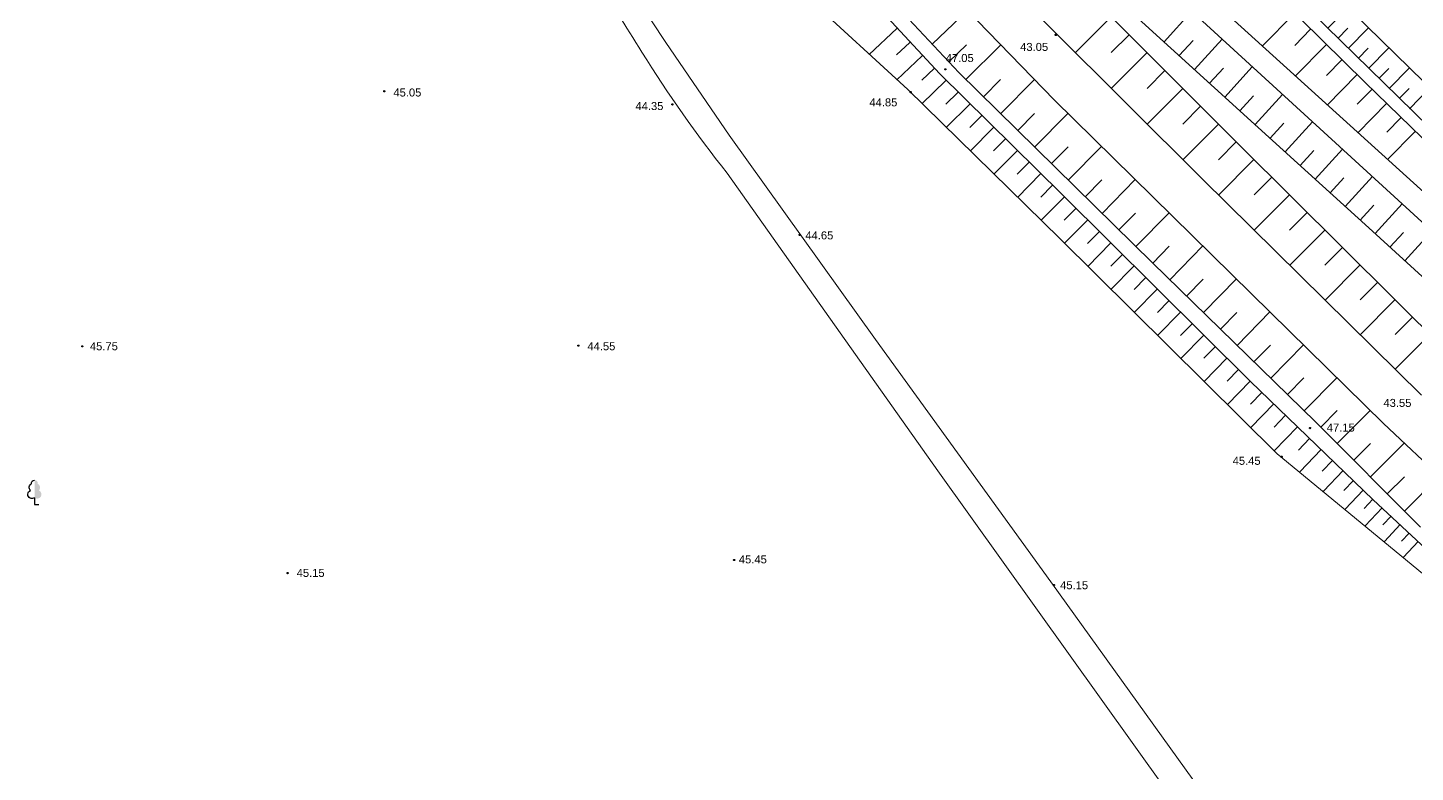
# Model space of a CAD drawing. Header units: metres. Extents: x 363857 to 365179, y 5807840 to 5809004.
# Drawn here: x 364786.1 to 364898.7, y 5808825.6 to 5808886 of the extents above; entities that cross this region are included whole.
import ezdxf

# ---------------------------------------------------------------- set-up
doc = ezdxf.new("R2010")
doc.units = ezdxf.units.M
doc.header["$LTSCALE"] = 0.5
doc.layers.get('0').update_dxf_attribs({"color": 1, "linetype": 'CONTINUOUS'})
for name, color, linetype in [('Stk.Böschungen', 1, 'CONTINUOUS'), ('Stk.Geländehöhen', 1, 'CONTINUOUS'), ('Stk.Topografie allgemein', 1, 'CONTINUOUS'), ('Stk.Waldflächen', 1, 'CONTINUOUS')]:
    doc.layers.add(name, color=color, linetype=linetype)
doc.styles.add('TA  11.0401.0000', font='Arial.ttf')

# ---------------------------------------------------------------- blocks, each defined once
blk = doc.blocks.new('Geländehöhe')
at = {"color": 0, "lineweight": -2}
for points in [[(0.0087, -0.005, -0.5773503), (-0.0087, -0.005, -0.5773503), (0, 0.01, -0.5773503)], [(0.0043, -0.0025, -0.5773503), (-0.0043, -0.0025, -0.5773503), (0, 0.005, -0.5773503)]]:
    blk.add_lwpolyline(points, format="xyb", close=True, dxfattribs=at)
blk = doc.blocks.new('S11..150')
at = {"lineweight": -2}
blk.add_hatch(color=0, dxfattribs=at).paths.add_polyline_path([(0, 0.055), (0, 0.2), (0.0074, 0.199), (0.0142, 0.196), (0.0197, 0.191), (0.0236, 0.1846), (0.0254, 0.1774), (0.025, 0.17), (0.0326, 0.1648), (0.0386, 0.1578), (0.0426, 0.1495), (0.0442, 0.1404), (0.0435, 0.1312), (0.0403, 0.1225), (0.035, 0.115), (0.0434, 0.1099), (0.0501, 0.1026), (0.0545, 0.0938), (0.0562, 0.0841), (0.0552, 0.0743), (0.0515, 0.0652), (0.0454, 0.0575), (0.0373, 0.0517), (0.028, 0.0485), (0.0182, 0.048), (0.0086, 0.0502)], flags=0)
at = {"color": 0, "lineweight": -2}
blk.add_lwpolyline([(0, 0.055, -1.1324178), (-0.035, 0.115, -0.4985403), (-0.025, 0.17, -0.4807787), (0, 0.2)], format="xyb", dxfattribs=at)
blk.add_lwpolyline([(0, 0.055), (0, 0), (0.035, 0)], dxfattribs=at)

msp = doc.modelspace()

# ---------------------------------------------------------------- linework, layer by layer
at = {"layer": 'Stk.Böschungen', "color": 7, "linetype": 'Continuous', "lineweight": 18}
for p, q in [((364843.9609, 5808899.6888), (364860.12, 5808882.2576)), ((364869.1359, 5808885.9633), (364858.9142, 5808896.2071)), ((364843.668, 5808893.692), (364857.5355, 5808880.9864)), ((364886.3668, 5808894.3758), (364899.4302, 5808881.591)), ((364882.8205, 5808893.2077), (364894.6768, 5808881.5551)), ((364869.3994, 5808880.1357), (364857.9995, 5808891.9139)), ((364897.3642, 5808880.3508), (364885.5331, 5808891.9418)), ((364871.8465, 5808889.0877), (364884.5031, 5808876.4101)), ((364861.674, 5808882.3526), (364856.3921, 5808887.9924)), ((364892.874, 5808878.5734), (364881.7783, 5808888.632)), ((364885.9743, 5808877.9013), (364875.3523, 5808887.5642)), ((364880.1963, 5808887.6759), (364902.6016, 5808867.1854)), ((364881.4886, 5808873.6603), (364869.1359, 5808885.9633)), ((364860.12, 5808882.2576), (364870.0223, 5808872.4686)), ((364877.3868, 5808866.9053), (364861.674, 5808882.3526)), ((364894.6768, 5808881.5551), (364904.0221, 5808872.4284)), ((364857.5355, 5808880.9864), (364869.8635, 5808868.8766)), ((364885.4485, 5808864.3815), (364869.3994, 5808880.1357)), ((364908.0528, 5808869.8752), (364897.3642, 5808880.3508)), ((364895.2625, 5808869.4683), (364885.9743, 5808877.9013)), ((364909.6113, 5808863.415), (364892.874, 5808878.5734)), ((364884.5031, 5808876.4101), (364901.5764, 5808859.4451)), ((364899.2396, 5808856.1664), (364881.4886, 5808873.6603)), ((364870.0223, 5808872.4686), (364885.3683, 5808857.2635)), ((364869.8635, 5808868.8766), (364887.5153, 5808851.4101)), ((364904.4754, 5808861.0666), (364895.2625, 5808869.4683)), ((364890.6388, 5808853.9872), (364877.3868, 5808866.9053)), ((364896.1557, 5808853.8534), (364885.4485, 5808864.3815)), ((364885.3683, 5808857.2635), (364895.3115, 5808847.6556)), ((364899.1578, 5808845.4458), (364890.6388, 5808853.9872)), ((364909.9222, 5808840.868), (364896.1557, 5808853.8534)), ((364887.5153, 5808851.4101), (364901.7748, 5808839.6583)), ((364895.3115, 5808847.6556), (364906.3041, 5808837.4318))]:
    msp.add_line(p, q, dxfattribs=at)
at = {"layer": 'Stk.Böschungen', "color": 7, "linetype": 'Continuous', "lineweight": 9}
for p, q in [((364859.5044, 5808884.6693), (364862.3816, 5808887.3864)), ((364874.0465, 5808886.884), (364871.1385, 5808883.9688)), ((364878.3307, 5808884.8547), (364880.5792, 5808887.3257)), ((364888.9202, 5808887.1499), (364886.3014, 5808884.4823)), ((364891.6128, 5808885.9268), (364893.2404, 5808887.5874)), ((364856.6331, 5808885.9324), (364854.3828, 5808883.8135)), ((364890.2267, 5808885.8692), (364888.9445, 5808884.5605)), ((364892.4439, 5808885.1147), (364893.2579, 5808885.9452)), ((364893.2765, 5808884.3011), (364894.9018, 5808885.9657)), ((364857.6813, 5808884.8044), (364856.6046, 5808883.7856)), ((364860.8558, 5808883.2263), (364862.2874, 5808884.6155)), ((364862.2398, 5808881.7964), (364865.0799, 5808884.5985)), ((364875.505, 5808885.4231), (364874.0516, 5808883.9691)), ((364879.5651, 5808883.7318), (364880.6875, 5808884.966)), ((364880.7969, 5808882.6112), (364883.0407, 5808885.0746)), ((364891.5115, 5808884.6098), (364888.9921, 5808882.0493)), ((364858.692, 5808883.7168), (364856.6291, 5808881.7604)), ((364876.9573, 5808883.9684), (364874.0532, 5808881.0658)), ((364892.7688, 5808883.3773), (364891.5365, 5808882.1201)), ((364894.109, 5808883.4876), (364894.922, 5808884.32)), ((364894.9387, 5808882.6769), (364896.568, 5808884.3393)), ((364859.6554, 5808882.6802), (364858.6672, 5808881.7315)), ((364878.4035, 5808882.5199), (364876.9544, 5808881.0697)), ((364882.03, 5808881.4895), (364883.1507, 5808882.7192)), ((364883.2631, 5808880.3677), (364885.4968, 5808882.8284)), ((364894.0029, 5808882.1675), (364891.5866, 5808879.7034)), ((364895.7713, 5808881.8634), (364896.5862, 5808882.6947)), ((364896.6038, 5808881.0498), (364898.231, 5808882.716)), ((364860.6193, 5808881.6998), (364858.6669, 5808879.8148)), ((364863.6669, 5808880.3935), (364865.0581, 5808881.7886)), ((364865.067, 5808879.0169), (364867.8102, 5808881.7776)), ((364879.8558, 5808881.0652), (364876.9604, 5808878.1703)), ((364897.4372, 5808880.2354), (364898.2522, 5808881.0676)), ((364898.2704, 5808879.4211), (364899.9028, 5808881.0895)), ((364861.5871, 5808880.7455), (364860.618, 5808879.7991)), ((364884.4923, 5808879.2495), (364885.6099, 5808880.4762)), ((364885.7215, 5808878.1313), (364887.9528, 5808880.5822)), ((364895.2137, 5808880.9847), (364894.0294, 5808879.7751)), ((364862.5525, 5808879.7936), (364860.6279, 5808877.8935)), ((364863.5142, 5808878.8453), (364862.562, 5808877.8884)), ((364866.4538, 5808877.6536), (364867.8069, 5808879.0183)), ((364867.8271, 5808876.3034), (364870.5239, 5808879.0318)), ((364881.3003, 5808879.6182), (364879.8564, 5808878.1711)), ((364896.4011, 5808879.8281), (364894.0842, 5808877.4464)), ((364864.476, 5808877.897), (364862.5782, 5808875.9826)), ((364882.7465, 5808878.1697), (364879.8631, 5808875.2792)), ((364886.9482, 5808877.017), (364888.0618, 5808878.2406)), ((364888.1705, 5808875.9073), (364890.3952, 5808878.3486)), ((364897.5702, 5808878.6894), (364896.4284, 5808877.5249)), ((364865.4365, 5808876.9499), (364864.4908, 5808875.9926)), ((364884.1879, 5808876.7258), (364882.7508, 5808875.2801)), ((364898.7166, 5808877.5729), (364896.4808, 5808875.2818)), ((364866.3946, 5808876.0052), (364864.5076, 5808874.0923)), ((364869.1947, 5808874.959), (364870.5411, 5808876.3262)), ((364870.5604, 5808873.6164), (364873.2549, 5808876.351)), ((364889.3927, 5808874.7976), (364890.5025, 5808876.0166)), ((364890.615, 5808873.6879), (364892.8294, 5808876.1224)), ((364867.3527, 5808875.0604), (364866.4106, 5808874.1057)), ((364885.6306, 5808875.2897), (364882.7627, 5808872.4046)), ((364868.3084, 5808874.1181), (364866.4233, 5808872.2154)), ((364869.2593, 5808873.1805), (364868.3202, 5808872.2287)), ((364871.9318, 5808872.2681), (364873.279, 5808873.6365)), ((364873.2994, 5808870.9236), (364875.9977, 5808873.6586)), ((364887.077, 5808873.8525), (364885.6458, 5808872.4132)), ((364891.8338, 5808872.5813), (364892.9401, 5808873.7953)), ((364893.0481, 5808871.4788), (364895.2553, 5808873.9038)), ((364870.2123, 5808872.2401), (364868.3375, 5808870.3399)), ((364888.5109, 5808872.4277), (364885.6577, 5808869.5516)), ((364871.1573, 5808871.3064), (364870.2233, 5808870.3568)), ((364874.6688, 5808869.5772), (364876.019, 5808870.9448)), ((364876.0383, 5808868.2309), (364878.7365, 5808870.9701)), ((364889.9511, 5808870.9967), (364888.527, 5808869.562)), ((364894.2613, 5808870.3773), (364895.3628, 5808871.5878)), ((364895.4705, 5808869.2786), (364897.6731, 5808871.6927)), ((364872.1097, 5808870.3653), (364870.2351, 5808868.4773)), ((364873.0547, 5808869.4315), (364872.1215, 5808868.4841)), ((364891.3871, 5808869.5698), (364888.5439, 5808866.7071)), ((364896.6806, 5808868.175), (364897.7813, 5808869.3811)), ((364897.8873, 5808867.0746), (364900.0854, 5808869.4865)), ((364873.9959, 5808868.5015), (364872.1329, 5808866.6045)), ((364874.9408, 5808867.5678), (364874.0048, 5808866.6243)), ((364877.4142, 5808866.8784), (364878.7601, 5808868.2521)), ((364878.7909, 5808865.5365), (364881.4793, 5808868.2777)), ((364892.8147, 5808868.1512), (364891.3976, 5808866.7213)), ((364875.8895, 5808866.6303), (364874.0221, 5808864.7402)), ((364894.2465, 5808866.7285), (364891.4129, 5808863.8798)), ((364876.8382, 5808865.6929), (364875.9035, 5808864.7494)), ((364880.1627, 5808864.1993), (364881.5047, 5808865.5673)), ((364881.5345, 5808862.8621), (364884.2064, 5808865.6007)), ((364895.67, 5808865.3141), (364894.2554, 5808863.8933)), ((364877.7813, 5808864.761), (364875.9134, 5808862.8739)), ((364878.7262, 5808863.8273), (364877.7932, 5808862.8834)), ((364897.0893, 5808863.9038), (364894.2688, 5808861.0652)), ((364879.6693, 5808862.8954), (364877.8005, 5808861.0118)), ((364880.6142, 5808861.9616), (364879.6818, 5808861.0185)), ((364882.9111, 5808861.5201), (364884.2451, 5808862.8865)), ((364884.2732, 5808860.1923), (364886.9384, 5808862.9164)), ((364898.5107, 5808862.4914), (364897.0983, 5808861.08)), ((364881.5592, 5808861.0279), (364879.6961, 5808859.1411)), ((364899.9237, 5808861.0873), (364897.1075, 5808858.2677)), ((364882.4985, 5808860.0997), (364881.5696, 5808859.1544)), ((364885.6385, 5808858.8614), (364886.9681, 5808860.2206)), ((364887.0006, 5808857.5337), (364889.6571, 5808860.2433)), ((364883.4416, 5808859.1678), (364881.5853, 5808857.2769)), ((364884.3828, 5808858.2378), (364883.4542, 5808857.2934)), ((364888.3595, 5808856.2091), (364889.6866, 5808857.5592)), ((364889.7135, 5808854.8892), (364892.3679, 5808857.5778)), ((364885.3276, 5808857.3059), (364883.4767, 5808855.4105)), ((364886.2824, 5808856.3859), (364885.3497, 5808855.4342)), ((364887.2422, 5808855.4611), (364885.3745, 5808853.5377)), ((364888.2068, 5808854.5317), (364887.2694, 5808853.5623)), ((364891.0599, 5808853.5649), (364892.3896, 5808854.907)), ((364892.3952, 5808852.2262), (364895.076, 5808854.915)), ((364889.1786, 5808853.5953), (364887.2896, 5808851.648)), ((364890.1554, 5808852.6541), (364889.2452, 5808851.7117)), ((364891.0993, 5808851.7446), (364889.3525, 5808849.9331)), ((364893.7377, 5808850.8801), (364895.0895, 5808852.232)), ((364895.0876, 5808849.5267), (364897.8395, 5808852.2651)), ((364892.0044, 5808850.8726), (364891.1671, 5808850.0013)), ((364892.8718, 5808850.0368), (364891.2706, 5808848.3568)), ((364896.4592, 5808848.1515), (364897.8577, 5808849.5402)), ((364897.8506, 5808846.7564), (364900.6896, 5808849.5767)), ((364893.71, 5808849.2291), (364892.9398, 5808848.4236)), ((364894.5118, 5808848.4566), (364893.0372, 5808846.905)), ((364895.2842, 5808847.715), (364894.5771, 5808846.9678)), ((364896.0417, 5808847.0125), (364894.6714, 5808845.5621)), ((364896.7724, 5808846.335), (364896.1104, 5808845.6293)), ((364897.503, 5808845.6574), (364896.2237, 5808844.2864)), ((364898.2417, 5808844.9724), (364897.6221, 5808844.3094)), ((364898.975, 5808844.2923), (364897.7794, 5808843.0079))]:
    msp.add_line(p, q, dxfattribs=at)
at = {"layer": 'Stk.Topografie allgemein', "color": 7, "linetype": 'Continuous', "lineweight": 9}
for p, q in [((364832.8238, 5808892.4541), (364837.8822, 5808884.7957)), ((364837.8822, 5808884.7957), (364843.0232, 5808877.2641)), ((364854.902, 5808860.687), (364843.0232, 5808877.2641)), ((364842.8498, 5808874.1985), (364859.9609, 5808850.0271)), ((364869.1394, 5808841.009), (364854.902, 5808860.687)), ((364859.9609, 5808850.0271), (364878.5451, 5808824.0672)), ((364886.1434, 5808817.352), (364869.1394, 5808841.009))]:
    msp.add_line(p, q, dxfattribs=at)
for centre, radius, start, end in [((366561.3915, 5810326.712), 2195.4975, 220.4998016, 221.1209926), ((364155.1943, 5808244.5724), 984.6248, 40.5416997, 41.6975677), ((364705.1655, 5808803.6196), 153.5031, 31.5838, 37.08245), ((364920.5204, 5808936.2824), 99.434, 211.711186, 218.636152)]:
    msp.add_arc(centre, radius, start, end, dxfattribs=at)

# ---------------------------------------------------------------- block references
at = {"layer": 'Stk.Geländehöhen', "color": 7, "xscale": 5, "yscale": 5}
for p in [(364869.5435, 5808885.4141, 43.046), (364860.5755, 5808882.6175, 47.046), (364815.007, 5808880.8339, 45.046), (364857.7526, 5808880.7588, 44.846), (364838.4092, 5808879.7688, 44.346), (364848.7536, 5808869.1817, 44.646), (364790.4824, 5808860.1291, 45.746), (364830.7767, 5808860.1837, 44.546), (364890.1916, 5808853.4915, 47.146), (364887.8801, 5808851.1556, 45.446), (364843.4231, 5808842.7818, 45.446), (364807.158, 5808841.7196, 45.146), (364869.3871, 5808840.7491, 45.146)]:
    msp.add_blockref('Geländehöhe', p, dxfattribs=at)
at = {"layer": 'Stk.Waldflächen', "color": 7, "xscale": 9.85, "yscale": 9.85}
msp.add_blockref('S11..150', (364786.6157, 5808847.2978), dxfattribs=at)

# ---------------------------------------------------------------- texts
at = {"layer": 'Stk.Geländehöhen', "color": 7, "lineweight": 18, "char_height": 0.65, "attachment_point": 7, "line_spacing_factor": 0.84, "style": 'TA  11.0401.0000'}
for s, insert in [('43.05', (364866.65, 5808884.1)), ('47.05', (364860.605, 5808883.2)), ('45.05', (364815.75, 5808880.4)), ('44.35', (364835.405, 5808879.3)), ('44.85', (364854.405, 5808879.6)), ('44.65', (364849.205, 5808868.8)), ('45.75', (364791.105, 5808859.8)), ('44.55', (364831.505, 5808859.8)), ('43.55', (364896.15, 5808855.2)), ('47.15', (364891.55, 5808853.2)), ('45.45', (364883.905, 5808850.5)), ('45.45', (364843.805, 5808842.5)), ('45.15', (364807.895, 5808841.4)), ('45.15', (364869.895, 5808840.4))]:
    msp.add_mtext(s, dxfattribs=dict(at, insert=insert))

doc.saveas('drawing.dxf')
